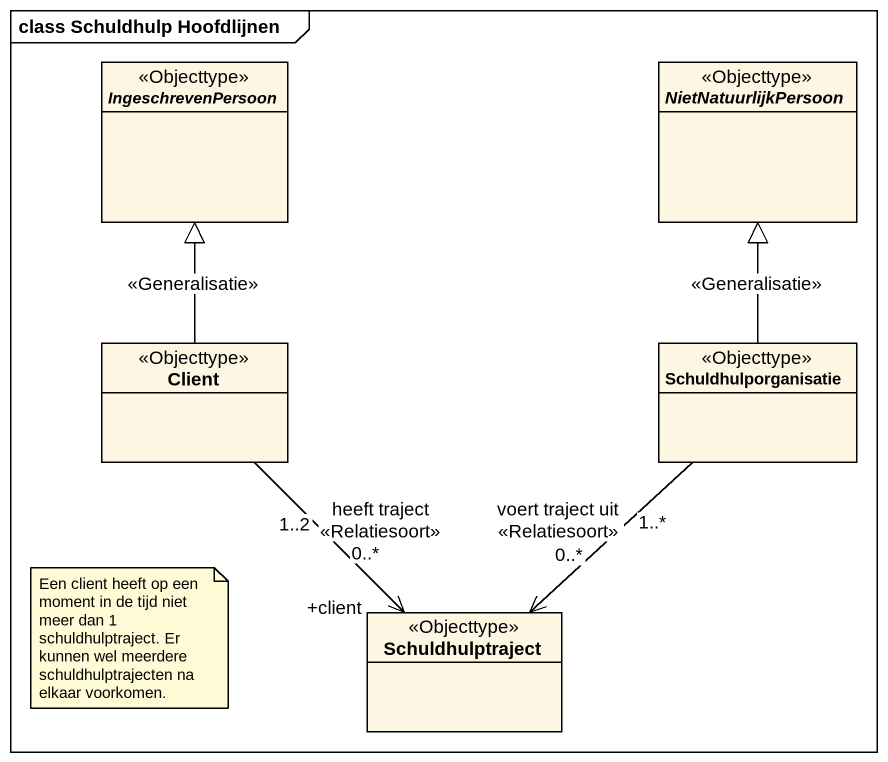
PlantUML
@startuml
mainframe class Schuldhulp Hoofdlijnen
hide circle
hide empty members
abstract class IngeschrevenPersoon <<Objecttype>>
abstract class NietNatuurlijkPersoon <<Objecttype>>
class Client <<Objecttype>>
class Schuldhulporganisatie <<Objecttype>>
class Schuldhulptraject <<Objecttype>>
Client -up-|> IngeschrevenPersoon : <<Generalisatie>>
Schuldhulporganisatie -up-|> NietNatuurlijkPersoon : <<Generalisatie>>
Schuldhulporganisatie "1..*" --> "0..*" Schuldhulptraject : voert traject uit\n<<Relatiesoort>>
Schuldhulptraject "+client\n0..*" <-up- "1..2" Client : heeft traject\n<<Relatiesoort>>
note as N1
  Een client heeft op een moment in de tijd niet meer dan 1 schuldhulptraject. Er kunnen wel meerdere schuldhulptrajecten na elkaar voorkomen.
end note
@enduml
